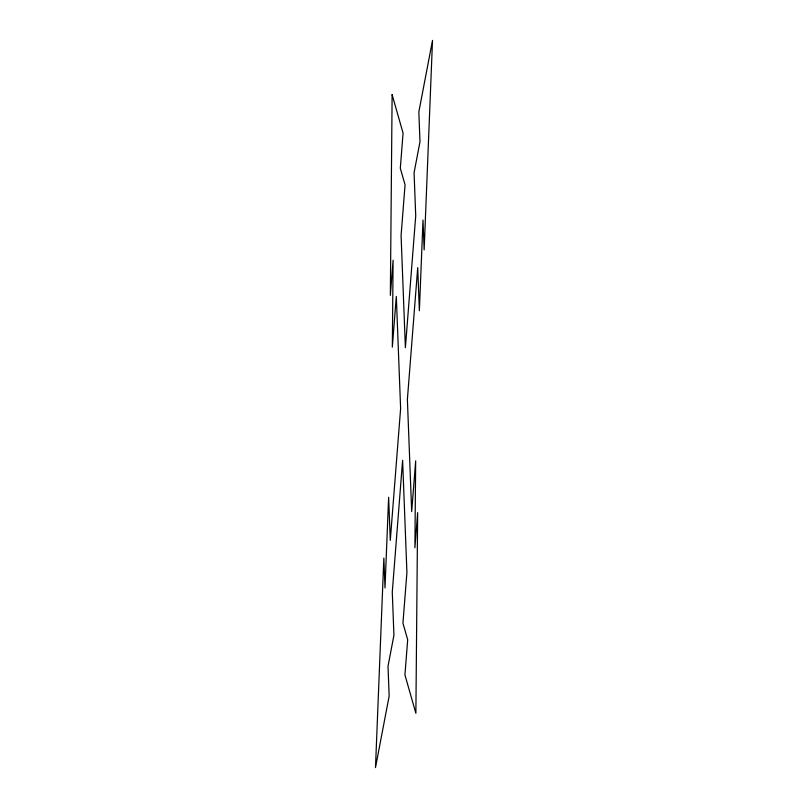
<?xml version="1.0" encoding="UTF-8"?>
<svg xmlns="http://www.w3.org/2000/svg" width="808" height="808" viewBox="0 0 808 808"><rect width="100%" height="100%" fill="white"/><g stroke="black" fill="none" stroke-linecap="round" stroke-linejoin="round"><path stroke-width="1.21" d="M392.122 94.718L390.345 295.354L393.102 260.226L392.334 347.117L396.314 296.415L400.616 408.545L390.284 540.37L388.628 497.243L385.002 587.961L383.851 558.086L375.488 767.6L389.153 696.092L388.012 666.216L393.93 635.25L392.274 592.123L402.606 460.297L406.919 572.428L402.94 623.13L407.686 639.764L404.929 674.892L415.878 713.282L417.655 512.646L414.898 547.774L415.666 460.883L411.686 511.585L407.384 399.455L417.716 267.63L419.372 310.757L422.998 220.039L424.149 249.914L432.512 40.4L418.847 111.908L419.988 141.784L414.07 172.75L415.726 215.877L405.394 347.703L401.081 235.572L405.06 184.87L400.314 168.236L403.071 133.108L392.122 94.718"/></g></svg>
